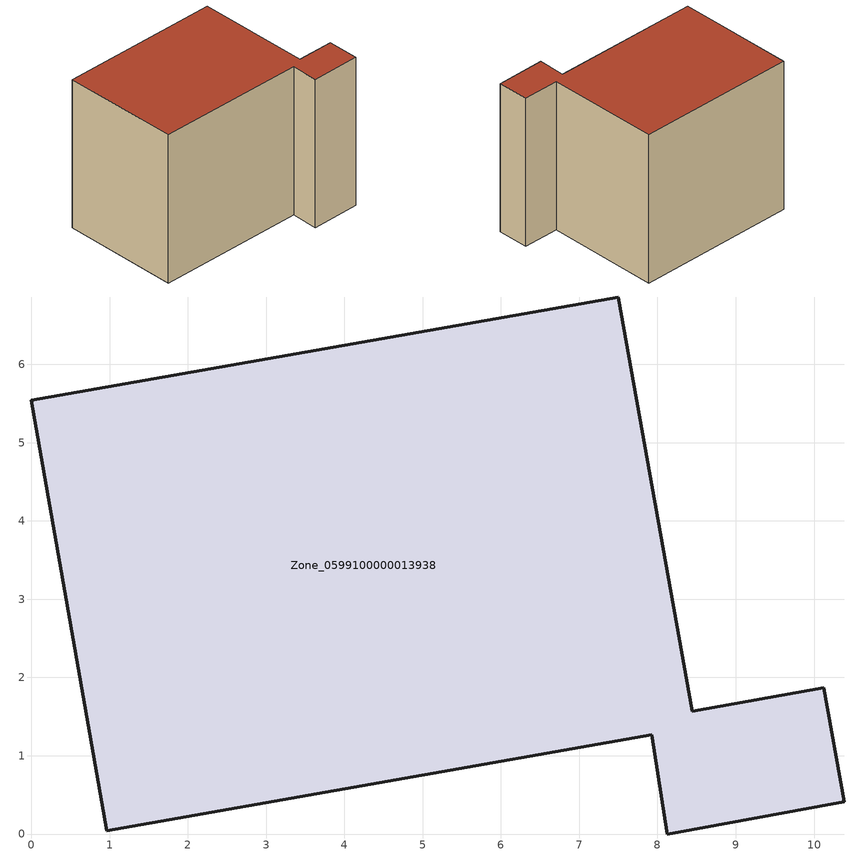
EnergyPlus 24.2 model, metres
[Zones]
Zone_0599100000013938
 floor ground (C_G): 8.45,1.57 10.13,1.87 10.39,0.41 8.13,0 7.93,1.27 0.97,0.04 0,5.54 7.5,6.86 z0
 wall outside (C_F): 7.5,6.86 0,5.54 0.97,0.04 7.93,1.27 8.13,0 10.39,0.41 10.13,1.87 8.45,1.57 7.5,6.86 z0:7.24
 roof outside (C_R): 8.45,1.57 7.5,6.86 0,5.54 0.97,0.04 7.93,1.27 8.13,0 10.39,0.41 10.13,1.87 z7.24
[BUILDING]
Pand.0599100000013938: North Axis=0; Terrain=City; Loads Convergence Tolerance Value=0.04; Temperature Convergence Tolerance Value=0.4; Solar Distribution=FullExterior; Maximum Number of Warmup Days=25; Minimum Number of Warmup Days=1
[Site:Location]
Rotterdam.The.Hague.AP_ZH_NLD Design_Conditions: Latitude=51.96; Longitude=4.45; Time Zone=1; Elevation=-4.5
[SITE:GROUNDTEMPERATURE:BUILDINGSURFACE]
18, 18, 18, 18, 18, 18, 18, 18, 18, 18, 18, 18
[MATERIAL] Thermal Absorptance=0.9; Solar Absorptance=0.7; Visible Absorptance=0.7
Name | Roughness | Thickness | Conductivity | Density | Specific Heat
G.TC.1946 | MediumSmooth | 0.15 | 1 | 540 | 1210
F.TC.1946 | Rough | 0.3 | 0.857143 | 1920 | 840
R.TC.1946 | MediumRough | 0.2 | 0.909091 | 1500 | 1000
[CONSTRUCTION]
C_G: G.TC.1946
C_F: F.TC.1946
C_R: R.TC.1946
[ZONE]
Zone_0599100000013938: Type=1; Multiplier=1; Ceiling Height=Autocalculate; Volume=Autocalculate; Floor Area=autocalculate; Part of Total Floor Area=Yes
[ZONEINFILTRATION:DESIGNFLOWRATE]
Infil_Zone_0599100000013938: Zone or ZoneList or Space or SpaceList=Zone_0599100000013938; Schedule=AlwaysOn; Design Flow Rate Calculation Method=Flow/Area; Flow Rate per Floor Area=0.003; Constant Term Coefficient=1; Temperature Term Coefficient=0; Velocity Term Coefficient=0; Velocity Squared Term Coefficient=0
[HVACTEMPLATE:ZONE:IDEALLOADSAIRSYSTEM]
Zone_0599100000013938: Maximum Heating Supply Air Temperature=50; Minimum Cooling Supply Air Temperature=13; Maximum Heating Supply Air Humidity Ratio=0.0156; Minimum Cooling Supply Air Humidity Ratio=0.0077; Heating Limit=NoLimit; Cooling Limit=NoLimit; Dehumidification Control Type=ConstantSensibleHeatRatio; Cooling Sensible Heat Ratio=0.7; Dehumidification Setpoint=60; Humidification Control Type=None; Humidification Setpoint=30; Outdoor Air Method=None; Outdoor Air Flow Rate per Person=0.00944; Outdoor Air Flow Rate per Zone Floor Area=0; Outdoor Air Flow Rate per Zone=0; Demand Controlled Ventilation Type=None; Outdoor Air Economizer Type=NoEconomizer; Heat Recovery Type=None; Sensible Heat Recovery Effectiveness=0.7; Latent Heat Recovery Effectiveness=0.65
[ZONECONTROL:THERMOSTAT]
ThermostatControl_Zone_0599100000013938: Zone or ZoneList=Zone_0599100000013938; Control Type Schedule=DualSetpointControlType; Control 1=Thermostat_Zone_0599100000013938; Temperature Difference Between Cutout And Setpoint=0
[THERMOSTATSETPOINT:DUALSETPOINT]
Thermostat_Zone_0599100000013938: Heating Setpoint Temperature Schedule=HeatingSetpoint_Zone_0599100000013938; Cooling Setpoint Temperature Schedule=CoolingSetpoint_Zone_0599100000013938
[SCHEDULE:COMPACT]
HeatingSetpoint_Zone_0599100000013938: Through: 12/31, For: AllDays, Until: 24:00, 21
CoolingSetpoint_Zone_0599100000013938: Through: 12/31, For: AllDays, Until: 24:00, 24
DualSetpointControlType: Through: 12/31, For: AllDays, Until: 24:00, 4
AlwaysOn: Through: 12/31, For: AllDays, Until: 24:00, 1
